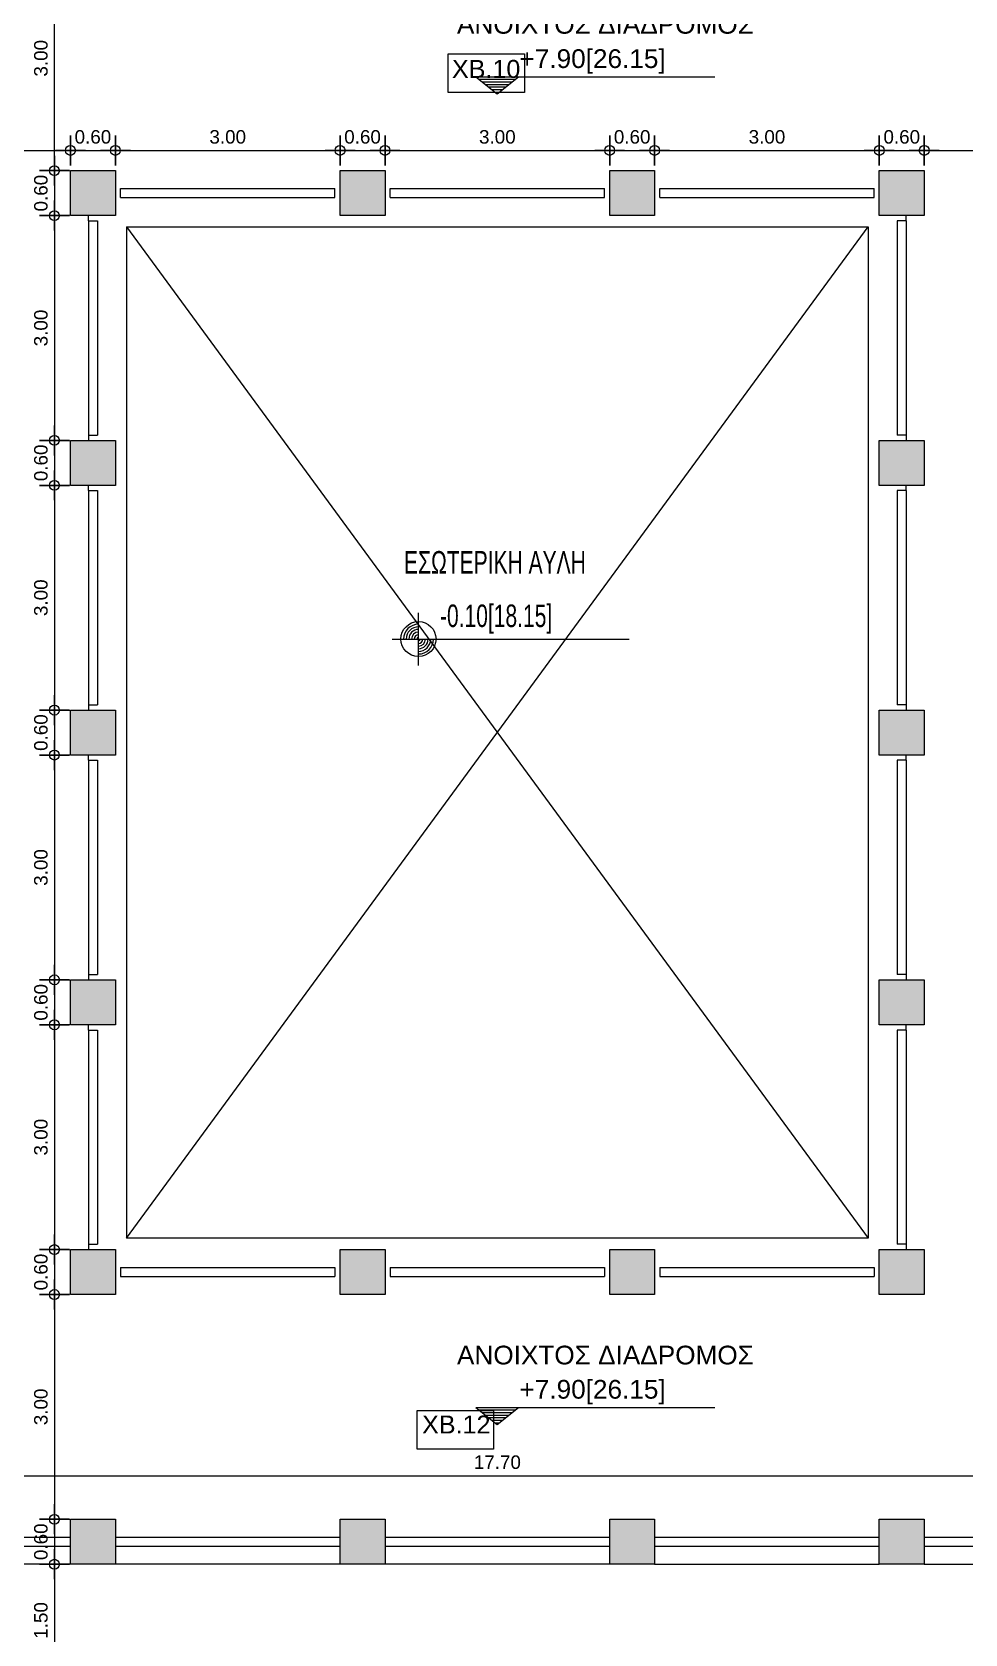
# Model space of a CAD drawing. Header units: metres. Extents: x -11 to 85, y -301 to 135.
# Drawn here: x 25.06 to 37.52, y -58.82 to -37.44 of the extents above; entities that cross this region are included whole.
import ezdxf

# ---------------------------------------------------------------- set-up
doc = ezdxf.new("R2010")
doc.units = ezdxf.units.M
doc.header["$LTSCALE"] = 0.036
doc.header["$PDMODE"] = 2
for name, color, linetype in [('arxitek borofos', 252, 'Continuous'), ('DIMBLK', 252, 'Continuous'), ('electext', 20, 'Continuous')]:
    doc.layers.add(name, color=color, linetype=linetype)
doc.styles.add('comu-c', font='ugcompl.shx', dxfattribs={"width": 0.7})
doc.styles.add('COMU-N', font='arial.ttf')
doc.styles.get("Standard").update_dxf_attribs({"font": 'arial.ttf'})
doc.dimstyles.new('CADWDOT', dxfattribs={"dimscale": 0.1, "dimtxt": 1.8, "dimasz": 0.08, "dimexe": 2, "dimexo": 0, "dimgap": 0.09, "dimtad": 0, "dimrnd": 0.001, "dimzin": 0, "dimdsep": 46, "dimtxsty": 'Standard', "dimblk1": 'ARTDIM', "dimblk2": 'ARTDIM', "dimsah": 1, "dimcen": 0.09, "dimdle": 0.05, "dimse1": 1, "dimse2": 1, "dimadec": 0, "dimazin": 0, "dimtfac": 1, "dimtmove": 0, "dimatfit": 3, "dimldrblk": 'ARTDIM', "dimfxl": 2, "dimtvp": 0.9999, "dimtolj": 1, "dimtzin": 0, "dimarcsym": 0})

# ---------------------------------------------------------------- blocks, each defined once
blk = doc.blocks.new('ARTDIM')
at = {"layer": 'DIMBLK'}
for p, q in [((-24.9975, 0), (24.9975, 0)), ((0, -24.9975), (0, 24.9975))]:
    blk.add_line(p, q, dxfattribs=at)
blk.add_circle((0, 0), 8.25, dxfattribs=at)
blk = doc.blocks.new('*D888')
at = {"layer": 'arxitek borofos', "color": 0, "lineweight": -2}
blk.add_line((22.432, -56.712), (40.116, -56.712), dxfattribs=at)
at = {"layer": 'Defpoints', "color": 0, "transparency": 16777216}
for p in [(22.424, -56.712), (40.124, -56.712), (40.124, -56.712)]:
    blk.add_point(p, dxfattribs=at)
at = {"layer": 'arxitek borofos', "color": 0, "lineweight": -2, "xscale": 0.008, "yscale": 0.008, "zscale": 0.008, "rotation": 180}
blk.add_blockref('ARTDIM', (22.424, -56.712), dxfattribs=at)
at = {"layer": 'arxitek borofos', "color": 0, "lineweight": -2, "xscale": 0.008, "yscale": 0.008, "zscale": 0.008}
blk.add_blockref('ARTDIM', (40.124, -56.712), dxfattribs=at)
at = {"layer": 'arxitek borofos', "color": 0, "insert": (31.274, -56.532), "char_height": 0.18, "attachment_point": 5}
blk.add_mtext('\\A1;17.70', dxfattribs=at)
blk = doc.blocks.new('*D920')
at = {"layer": 'arxitek borofos', "color": 0, "lineweight": -2}
blk.add_line((25.36, -39.285), (25.36, -36.301), dxfattribs=at)
at = {"layer": 'Defpoints', "color": 0, "transparency": 16777216}
for p in [(25.36, -36.293), (25.574, -36.293), (25.574, -39.293)]:
    blk.add_point(p, dxfattribs=at)
at = {"layer": 'arxitek borofos', "color": 0, "lineweight": -2, "xscale": 0.008, "yscale": 0.008, "zscale": 0.008}
for p, rotation in [((25.36, -36.293), 90), ((25.36, -39.293), 270)]:
    blk.add_blockref('ARTDIM', p, dxfattribs=dict(at, rotation=rotation))
at = {"layer": 'arxitek borofos', "color": 0, "insert": (25.18, -37.793), "char_height": 0.18, "attachment_point": 5, "rotation": 90}
blk.add_mtext('\\A1;3.00', dxfattribs=at)
blk = doc.blocks.new('*D921')
at = {"layer": 'arxitek borofos', "color": 0, "lineweight": -2}
blk.add_line((25.36, -39.301), (25.36, -39.885), dxfattribs=at)
at = {"layer": 'Defpoints', "color": 0, "transparency": 16777216}
for p in [(25.574, -39.293), (25.36, -39.893), (25.574, -39.893)]:
    blk.add_point(p, dxfattribs=at)
at = {"layer": 'arxitek borofos', "color": 0, "lineweight": -2, "xscale": 0.008, "yscale": 0.008, "zscale": 0.008}
for p, rotation in [((25.36, -39.293), 90), ((25.36, -39.893), 270)]:
    blk.add_blockref('ARTDIM', p, dxfattribs=dict(at, rotation=rotation))
at = {"layer": 'arxitek borofos', "color": 0, "insert": (25.18, -39.593), "char_height": 0.18, "attachment_point": 5, "rotation": 90}
blk.add_mtext('\\A1;0.60', dxfattribs=at)
blk = doc.blocks.new('*D922')
at = {"layer": 'arxitek borofos', "color": 0, "lineweight": -2}
blk.add_line((25.36, -39.901), (25.36, -42.885), dxfattribs=at)
at = {"layer": 'Defpoints', "color": 0, "transparency": 16777216}
for p in [(25.574, -39.893), (25.36, -42.893), (25.574, -42.893)]:
    blk.add_point(p, dxfattribs=at)
at = {"layer": 'arxitek borofos', "color": 0, "lineweight": -2, "xscale": 0.008, "yscale": 0.008, "zscale": 0.008}
for p, rotation in [((25.36, -39.893), 90), ((25.36, -42.893), 270)]:
    blk.add_blockref('ARTDIM', p, dxfattribs=dict(at, rotation=rotation))
at = {"layer": 'arxitek borofos', "color": 0, "insert": (25.18, -41.393), "char_height": 0.18, "attachment_point": 5, "rotation": 90}
blk.add_mtext('\\A1;3.00', dxfattribs=at)
blk = doc.blocks.new('*D923')
at = {"layer": 'arxitek borofos', "color": 0, "lineweight": -2}
blk.add_line((25.36, -42.901), (25.36, -43.485), dxfattribs=at)
at = {"layer": 'Defpoints', "color": 0, "transparency": 16777216}
for p in [(25.574, -42.893), (25.36, -43.493), (25.574, -43.493)]:
    blk.add_point(p, dxfattribs=at)
at = {"layer": 'arxitek borofos', "color": 0, "lineweight": -2, "xscale": 0.008, "yscale": 0.008, "zscale": 0.008}
for p, rotation in [((25.36, -42.893), 90), ((25.36, -43.493), 270)]:
    blk.add_blockref('ARTDIM', p, dxfattribs=dict(at, rotation=rotation))
at = {"layer": 'arxitek borofos', "color": 0, "insert": (25.18, -43.193), "char_height": 0.18, "attachment_point": 5, "rotation": 90}
blk.add_mtext('\\A1;0.60', dxfattribs=at)
blk = doc.blocks.new('*D924')
at = {"layer": 'arxitek borofos', "color": 0, "lineweight": -2}
blk.add_line((25.36, -43.501), (25.36, -46.485), dxfattribs=at)
at = {"layer": 'Defpoints', "color": 0, "transparency": 16777216}
for p in [(25.574, -43.493), (25.36, -46.493), (25.574, -46.493)]:
    blk.add_point(p, dxfattribs=at)
at = {"layer": 'arxitek borofos', "color": 0, "lineweight": -2, "xscale": 0.008, "yscale": 0.008, "zscale": 0.008}
for p, rotation in [((25.36, -43.493), 90), ((25.36, -46.493), 270)]:
    blk.add_blockref('ARTDIM', p, dxfattribs=dict(at, rotation=rotation))
at = {"layer": 'arxitek borofos', "color": 0, "insert": (25.18, -44.993), "char_height": 0.18, "attachment_point": 5, "rotation": 90}
blk.add_mtext('\\A1;3.00', dxfattribs=at)
blk = doc.blocks.new('*D925')
at = {"layer": 'arxitek borofos', "color": 0, "lineweight": -2}
blk.add_line((25.36, -46.501), (25.36, -47.085), dxfattribs=at)
at = {"layer": 'Defpoints', "color": 0, "transparency": 16777216}
for p in [(25.574, -46.493), (25.36, -47.093), (25.574, -47.093)]:
    blk.add_point(p, dxfattribs=at)
at = {"layer": 'arxitek borofos', "color": 0, "lineweight": -2, "xscale": 0.008, "yscale": 0.008, "zscale": 0.008}
for p, rotation in [((25.36, -46.493), 90), ((25.36, -47.093), 270)]:
    blk.add_blockref('ARTDIM', p, dxfattribs=dict(at, rotation=rotation))
at = {"layer": 'arxitek borofos', "color": 0, "insert": (25.18, -46.793), "char_height": 0.18, "attachment_point": 5, "rotation": 90}
blk.add_mtext('\\A1;0.60', dxfattribs=at)
blk = doc.blocks.new('*D926')
at = {"layer": 'arxitek borofos', "color": 0, "lineweight": -2}
blk.add_line((25.36, -47.101), (25.36, -50.085), dxfattribs=at)
at = {"layer": 'Defpoints', "color": 0, "transparency": 16777216}
for p in [(25.574, -47.093), (25.36, -50.093), (25.574, -50.093)]:
    blk.add_point(p, dxfattribs=at)
at = {"layer": 'arxitek borofos', "color": 0, "lineweight": -2, "xscale": 0.008, "yscale": 0.008, "zscale": 0.008}
for p, rotation in [((25.36, -47.093), 90), ((25.36, -50.093), 270)]:
    blk.add_blockref('ARTDIM', p, dxfattribs=dict(at, rotation=rotation))
at = {"layer": 'arxitek borofos', "color": 0, "insert": (25.18, -48.593), "char_height": 0.18, "attachment_point": 5, "rotation": 90}
blk.add_mtext('\\A1;3.00', dxfattribs=at)
blk = doc.blocks.new('*D927')
at = {"layer": 'arxitek borofos', "color": 0, "lineweight": -2}
blk.add_line((25.36, -50.101), (25.36, -50.685), dxfattribs=at)
at = {"layer": 'Defpoints', "color": 0, "transparency": 16777216}
for p in [(25.574, -50.093), (25.36, -50.693), (25.574, -50.693)]:
    blk.add_point(p, dxfattribs=at)
at = {"layer": 'arxitek borofos', "color": 0, "lineweight": -2, "xscale": 0.008, "yscale": 0.008, "zscale": 0.008}
for p, rotation in [((25.36, -50.093), 90), ((25.36, -50.693), 270)]:
    blk.add_blockref('ARTDIM', p, dxfattribs=dict(at, rotation=rotation))
at = {"layer": 'arxitek borofos', "color": 0, "insert": (25.18, -50.393), "char_height": 0.18, "attachment_point": 5, "rotation": 90}
blk.add_mtext('\\A1;0.60', dxfattribs=at)
blk = doc.blocks.new('*D928')
at = {"layer": 'arxitek borofos', "color": 0, "lineweight": -2}
blk.add_line((25.36, -50.701), (25.36, -53.685), dxfattribs=at)
at = {"layer": 'Defpoints', "color": 0, "transparency": 16777216}
for p in [(25.574, -50.693), (25.36, -53.693), (25.574, -53.693)]:
    blk.add_point(p, dxfattribs=at)
at = {"layer": 'arxitek borofos', "color": 0, "lineweight": -2, "xscale": 0.008, "yscale": 0.008, "zscale": 0.008}
for p, rotation in [((25.36, -50.693), 90), ((25.36, -53.693), 270)]:
    blk.add_blockref('ARTDIM', p, dxfattribs=dict(at, rotation=rotation))
at = {"layer": 'arxitek borofos', "color": 0, "insert": (25.18, -52.193), "char_height": 0.18, "attachment_point": 5, "rotation": 90}
blk.add_mtext('\\A1;3.00', dxfattribs=at)
blk = doc.blocks.new('*D929')
at = {"layer": 'arxitek borofos', "color": 0, "lineweight": -2}
blk.add_line((25.36, -53.701), (25.36, -54.285), dxfattribs=at)
at = {"layer": 'Defpoints', "color": 0, "transparency": 16777216}
for p in [(25.574, -53.693), (25.36, -54.293), (25.574, -54.293)]:
    blk.add_point(p, dxfattribs=at)
at = {"layer": 'arxitek borofos', "color": 0, "lineweight": -2, "xscale": 0.008, "yscale": 0.008, "zscale": 0.008}
for p, rotation in [((25.36, -53.693), 90), ((25.36, -54.293), 270)]:
    blk.add_blockref('ARTDIM', p, dxfattribs=dict(at, rotation=rotation))
at = {"layer": 'arxitek borofos', "color": 0, "insert": (25.18, -53.993), "char_height": 0.18, "attachment_point": 5, "rotation": 90}
blk.add_mtext('\\A1;0.60', dxfattribs=at)
blk = doc.blocks.new('*D930')
at = {"layer": 'arxitek borofos', "color": 0, "lineweight": -2}
blk.add_line((25.36, -54.301), (25.36, -57.285), dxfattribs=at)
at = {"layer": 'Defpoints', "color": 0, "transparency": 16777216}
for p in [(25.574, -54.293), (25.36, -57.293), (25.574, -57.293)]:
    blk.add_point(p, dxfattribs=at)
at = {"layer": 'arxitek borofos', "color": 0, "lineweight": -2, "xscale": 0.008, "yscale": 0.008, "zscale": 0.008}
for p, rotation in [((25.36, -54.293), 90), ((25.36, -57.293), 270)]:
    blk.add_blockref('ARTDIM', p, dxfattribs=dict(at, rotation=rotation))
at = {"layer": 'arxitek borofos', "color": 0, "insert": (25.18, -55.793), "char_height": 0.18, "attachment_point": 5, "rotation": 90}
blk.add_mtext('\\A1;3.00', dxfattribs=at)
blk = doc.blocks.new('*D931')
at = {"layer": 'arxitek borofos', "color": 0, "lineweight": -2}
blk.add_line((25.36, -57.301), (25.36, -57.885), dxfattribs=at)
at = {"layer": 'Defpoints', "color": 0, "transparency": 16777216}
for p in [(25.574, -57.293), (25.36, -57.893), (25.574, -57.893)]:
    blk.add_point(p, dxfattribs=at)
at = {"layer": 'arxitek borofos', "color": 0, "lineweight": -2, "xscale": 0.008, "yscale": 0.008, "zscale": 0.008}
for p, rotation in [((25.36, -57.293), 90), ((25.36, -57.893), 270)]:
    blk.add_blockref('ARTDIM', p, dxfattribs=dict(at, rotation=rotation))
at = {"layer": 'arxitek borofos', "color": 0, "insert": (25.18, -57.593), "char_height": 0.18, "attachment_point": 5, "rotation": 90}
blk.add_mtext('\\A1;0.60', dxfattribs=at)
blk = doc.blocks.new('*D932')
at = {"layer": 'arxitek borofos', "color": 0, "lineweight": -2}
blk.add_line((25.36, -57.901), (25.36, -59.385), dxfattribs=at)
at = {"layer": 'Defpoints', "color": 0, "transparency": 16777216}
for p in [(25.574, -57.893), (25.36, -59.393), (25.574, -59.393)]:
    blk.add_point(p, dxfattribs=at)
at = {"layer": 'arxitek borofos', "color": 0, "lineweight": -2, "xscale": 0.008, "yscale": 0.008, "zscale": 0.008}
for p, rotation in [((25.36, -57.893), 90), ((25.36, -59.393), 270)]:
    blk.add_blockref('ARTDIM', p, dxfattribs=dict(at, rotation=rotation))
at = {"layer": 'arxitek borofos', "color": 0, "insert": (25.18, -58.643), "char_height": 0.18, "attachment_point": 5, "rotation": 90}
blk.add_mtext('\\A1;1.50', dxfattribs=at)
blk = doc.blocks.new('*D933')
at = {"layer": 'arxitek borofos', "color": 0, "lineweight": -2}
blk.add_line((22.482, -39.023), (25.566, -39.023), dxfattribs=at)
at = {"layer": 'Defpoints', "color": 0, "transparency": 16777216}
for p in [(25.574, -39.023), (22.474, -39.669), (25.574, -39.669)]:
    blk.add_point(p, dxfattribs=at)
at = {"layer": 'arxitek borofos', "color": 0, "lineweight": -2, "xscale": 0.008, "yscale": 0.008, "zscale": 0.008, "rotation": 180}
blk.add_blockref('ARTDIM', (22.474, -39.023), dxfattribs=at)
at = {"layer": 'arxitek borofos', "color": 0, "lineweight": -2, "xscale": 0.008, "yscale": 0.008, "zscale": 0.008}
blk.add_blockref('ARTDIM', (25.574, -39.023), dxfattribs=at)
at = {"layer": 'arxitek borofos', "color": 0, "insert": (24.024, -38.843), "char_height": 0.18, "attachment_point": 5}
blk.add_mtext('\\A1;3.10', dxfattribs=at)
blk = doc.blocks.new('*D934')
at = {"layer": 'arxitek borofos', "color": 0, "lineweight": -2}
blk.add_line((25.582, -39.023), (26.166, -39.023), dxfattribs=at)
at = {"layer": 'Defpoints', "color": 0, "transparency": 16777216}
for p in [(26.174, -39.023), (25.574, -39.219), (26.174, -39.219)]:
    blk.add_point(p, dxfattribs=at)
at = {"layer": 'arxitek borofos', "color": 0, "lineweight": -2, "xscale": 0.008, "yscale": 0.008, "zscale": 0.008, "rotation": 180}
blk.add_blockref('ARTDIM', (25.574, -39.023), dxfattribs=at)
at = {"layer": 'arxitek borofos', "color": 0, "lineweight": -2, "xscale": 0.008, "yscale": 0.008, "zscale": 0.008}
blk.add_blockref('ARTDIM', (26.174, -39.023), dxfattribs=at)
at = {"layer": 'arxitek borofos', "color": 0, "insert": (25.874, -38.843), "char_height": 0.18, "attachment_point": 5}
blk.add_mtext('\\A1;0.60', dxfattribs=at)
blk = doc.blocks.new('*D935')
at = {"layer": 'arxitek borofos', "color": 0, "lineweight": -2}
blk.add_line((26.182, -39.023), (29.166, -39.023), dxfattribs=at)
at = {"layer": 'Defpoints', "color": 0, "transparency": 16777216}
for p in [(29.174, -39.023), (26.174, -39.293), (29.174, -39.293)]:
    blk.add_point(p, dxfattribs=at)
at = {"layer": 'arxitek borofos', "color": 0, "lineweight": -2, "xscale": 0.008, "yscale": 0.008, "zscale": 0.008, "rotation": 180}
blk.add_blockref('ARTDIM', (26.174, -39.023), dxfattribs=at)
at = {"layer": 'arxitek borofos', "color": 0, "lineweight": -2, "xscale": 0.008, "yscale": 0.008, "zscale": 0.008}
blk.add_blockref('ARTDIM', (29.174, -39.023), dxfattribs=at)
at = {"layer": 'arxitek borofos', "color": 0, "insert": (27.674, -38.843), "char_height": 0.18, "attachment_point": 5}
blk.add_mtext('\\A1;3.00', dxfattribs=at)
blk = doc.blocks.new('*D936')
at = {"layer": 'arxitek borofos', "color": 0, "lineweight": -2}
blk.add_line((29.182, -39.023), (29.766, -39.023), dxfattribs=at)
at = {"layer": 'Defpoints', "color": 0, "transparency": 16777216}
for p in [(29.774, -39.023), (29.174, -39.293), (29.774, -39.293)]:
    blk.add_point(p, dxfattribs=at)
at = {"layer": 'arxitek borofos', "color": 0, "lineweight": -2, "xscale": 0.008, "yscale": 0.008, "zscale": 0.008, "rotation": 180}
blk.add_blockref('ARTDIM', (29.174, -39.023), dxfattribs=at)
at = {"layer": 'arxitek borofos', "color": 0, "lineweight": -2, "xscale": 0.008, "yscale": 0.008, "zscale": 0.008}
blk.add_blockref('ARTDIM', (29.774, -39.023), dxfattribs=at)
at = {"layer": 'arxitek borofos', "color": 0, "insert": (29.474, -38.843), "char_height": 0.18, "attachment_point": 5}
blk.add_mtext('\\A1;0.60', dxfattribs=at)
blk = doc.blocks.new('*D937')
at = {"layer": 'arxitek borofos', "color": 0, "lineweight": -2}
blk.add_line((29.782, -39.023), (32.766, -39.023), dxfattribs=at)
at = {"layer": 'Defpoints', "color": 0, "transparency": 16777216}
for p in [(32.774, -39.023), (29.774, -39.293), (32.774, -39.293)]:
    blk.add_point(p, dxfattribs=at)
at = {"layer": 'arxitek borofos', "color": 0, "lineweight": -2, "xscale": 0.008, "yscale": 0.008, "zscale": 0.008, "rotation": 180}
blk.add_blockref('ARTDIM', (29.774, -39.023), dxfattribs=at)
at = {"layer": 'arxitek borofos', "color": 0, "lineweight": -2, "xscale": 0.008, "yscale": 0.008, "zscale": 0.008}
blk.add_blockref('ARTDIM', (32.774, -39.023), dxfattribs=at)
at = {"layer": 'arxitek borofos', "color": 0, "insert": (31.274, -38.843), "char_height": 0.18, "attachment_point": 5}
blk.add_mtext('\\A1;3.00', dxfattribs=at)
blk = doc.blocks.new('*D938')
at = {"layer": 'arxitek borofos', "color": 0, "lineweight": -2}
blk.add_line((32.782, -39.023), (33.366, -39.023), dxfattribs=at)
at = {"layer": 'Defpoints', "color": 0, "transparency": 16777216}
for p in [(33.374, -39.023), (32.774, -39.293), (33.374, -39.293)]:
    blk.add_point(p, dxfattribs=at)
at = {"layer": 'arxitek borofos', "color": 0, "lineweight": -2, "xscale": 0.008, "yscale": 0.008, "zscale": 0.008, "rotation": 180}
blk.add_blockref('ARTDIM', (32.774, -39.023), dxfattribs=at)
at = {"layer": 'arxitek borofos', "color": 0, "lineweight": -2, "xscale": 0.008, "yscale": 0.008, "zscale": 0.008}
blk.add_blockref('ARTDIM', (33.374, -39.023), dxfattribs=at)
at = {"layer": 'arxitek borofos', "color": 0, "insert": (33.074, -38.843), "char_height": 0.18, "attachment_point": 5}
blk.add_mtext('\\A1;0.60', dxfattribs=at)
blk = doc.blocks.new('*D939')
at = {"layer": 'arxitek borofos', "color": 0, "lineweight": -2}
blk.add_line((33.382, -39.023), (36.366, -39.023), dxfattribs=at)
at = {"layer": 'Defpoints', "color": 0, "transparency": 16777216}
for p in [(36.374, -39.023), (33.374, -39.293), (36.374, -39.293)]:
    blk.add_point(p, dxfattribs=at)
at = {"layer": 'arxitek borofos', "color": 0, "lineweight": -2, "xscale": 0.008, "yscale": 0.008, "zscale": 0.008, "rotation": 180}
blk.add_blockref('ARTDIM', (33.374, -39.023), dxfattribs=at)
at = {"layer": 'arxitek borofos', "color": 0, "lineweight": -2, "xscale": 0.008, "yscale": 0.008, "zscale": 0.008}
blk.add_blockref('ARTDIM', (36.374, -39.023), dxfattribs=at)
at = {"layer": 'arxitek borofos', "color": 0, "insert": (34.874, -38.843), "char_height": 0.18, "attachment_point": 5}
blk.add_mtext('\\A1;3.00', dxfattribs=at)
blk = doc.blocks.new('*D940')
at = {"layer": 'arxitek borofos', "color": 0, "lineweight": -2}
blk.add_line((36.382, -39.023), (36.966, -39.023), dxfattribs=at)
at = {"layer": 'Defpoints', "color": 0, "transparency": 16777216}
for p in [(36.974, -39.023), (36.374, -39.293), (36.974, -39.293)]:
    blk.add_point(p, dxfattribs=at)
at = {"layer": 'arxitek borofos', "color": 0, "lineweight": -2, "xscale": 0.008, "yscale": 0.008, "zscale": 0.008, "rotation": 180}
blk.add_blockref('ARTDIM', (36.374, -39.023), dxfattribs=at)
at = {"layer": 'arxitek borofos', "color": 0, "lineweight": -2, "xscale": 0.008, "yscale": 0.008, "zscale": 0.008}
blk.add_blockref('ARTDIM', (36.974, -39.023), dxfattribs=at)
at = {"layer": 'arxitek borofos', "color": 0, "insert": (36.674, -38.843), "char_height": 0.18, "attachment_point": 5}
blk.add_mtext('\\A1;0.60', dxfattribs=at)
blk = doc.blocks.new('*D941')
at = {"layer": 'arxitek borofos', "color": 0, "lineweight": -2}
blk.add_line((36.982, -39.023), (40.066, -39.023), dxfattribs=at)
at = {"layer": 'Defpoints', "color": 0, "transparency": 16777216}
for p in [(40.074, -39.023), (36.974, -39.293), (40.074, -39.293)]:
    blk.add_point(p, dxfattribs=at)
at = {"layer": 'arxitek borofos', "color": 0, "lineweight": -2, "xscale": 0.008, "yscale": 0.008, "zscale": 0.008, "rotation": 180}
blk.add_blockref('ARTDIM', (36.974, -39.023), dxfattribs=at)
at = {"layer": 'arxitek borofos', "color": 0, "lineweight": -2, "xscale": 0.008, "yscale": 0.008, "zscale": 0.008}
blk.add_blockref('ARTDIM', (40.074, -39.023), dxfattribs=at)
at = {"layer": 'arxitek borofos', "color": 0, "insert": (38.524, -38.843), "char_height": 0.18, "attachment_point": 5}
blk.add_mtext('\\A1;3.10', dxfattribs=at)

msp = doc.modelspace()

# ---------------------------------------------------------------- hatches: boundary and pattern name
at = {"layer": 'arxitek borofos'}
for points in [[(26.174, -39.293), (25.574, -39.293), (25.574, -39.893), (26.174, -39.893)], [(29.774, -39.293), (29.174, -39.293), (29.174, -39.893), (29.774, -39.893)], [(33.374, -39.893), (33.374, -39.293), (32.774, -39.293), (32.774, -39.893)], [(36.974, -39.293), (36.374, -39.293), (36.374, -39.893), (36.974, -39.893)], [(25.574, -42.893), (25.574, -43.493), (26.174, -43.493), (26.174, -42.893)], [(36.374, -43.493), (36.974, -43.493), (36.974, -42.893), (36.374, -42.893)], [(26.174, -46.493), (25.574, -46.493), (25.574, -47.093), (26.174, -47.093)], [(36.974, -46.493), (36.374, -46.493), (36.374, -47.093), (36.974, -47.093)], [(25.574, -50.693), (26.174, -50.693), (26.174, -50.093), (25.574, -50.093)], [(36.374, -50.093), (36.374, -50.693), (36.974, -50.693), (36.974, -50.093)], [(26.174, -53.693), (25.574, -53.693), (25.574, -54.293), (26.174, -54.293)], [(29.774, -53.693), (29.174, -53.693), (29.174, -54.293), (29.774, -54.293)], [(32.774, -53.693), (32.774, -54.293), (33.374, -54.293), (33.374, -53.693)], [(36.974, -53.693), (36.374, -53.693), (36.374, -54.293), (36.974, -54.293)], [(25.574, -57.293), (25.574, -57.893), (26.174, -57.893), (26.174, -57.293)], [(29.774, -57.293), (29.174, -57.293), (29.174, -57.893), (29.774, -57.893)], [(33.374, -57.293), (32.774, -57.293), (32.774, -57.893), (33.374, -57.893)], [(36.974, -57.893), (36.974, -57.293), (36.374, -57.293), (36.374, -57.893)]]:
    msp.add_hatch(color=256, dxfattribs=at).paths.add_polyline_path(points)

# ---------------------------------------------------------------- linework, layer by layer
for p, q in [((30.985, -38.039), (31.27, -38.267)), ((30.985, -38.039), (34.177, -38.039)), ((31.27, -38.267), (31.555, -38.039)), ((31.027, -38.073), (31.512, -38.073)), ((31.07, -38.107), (31.469, -38.107)), ((31.113, -38.141), (31.426, -38.141)), ((31.156, -38.176), (31.384, -38.176)), ((31.198, -38.21), (31.341, -38.21)), ((31.241, -38.244), (31.298, -38.244)), ((25.574, -39.893), (25.574, -39.293)), ((25.574, -39.293), (26.174, -39.293)), ((26.174, -39.293), (26.174, -39.893)), ((29.174, -39.293), (29.774, -39.293)), ((29.174, -39.893), (29.174, -39.293)), ((29.774, -39.293), (29.774, -39.893)), ((32.774, -39.893), (32.774, -39.293)), ((32.774, -39.293), (33.374, -39.293)), ((33.374, -39.293), (33.374, -39.893)), ((36.374, -39.293), (36.974, -39.293)), ((36.374, -39.893), (36.374, -39.293)), ((36.974, -39.293), (36.974, -39.893)), ((26.244, -39.533), (29.104, -39.533)), ((26.244, -39.653), (26.244, -39.533)), ((29.104, -39.653), (29.104, -39.533)), ((29.844, -39.533), (32.704, -39.533)), ((29.844, -39.653), (29.844, -39.533)), ((32.704, -39.653), (32.704, -39.533)), ((33.444, -39.533), (36.304, -39.533)), ((33.444, -39.653), (33.444, -39.533)), ((36.304, -39.653), (36.304, -39.533)), ((26.244, -39.653), (29.104, -39.653)), ((29.844, -39.653), (32.704, -39.653)), ((33.444, -39.653), (36.304, -39.653)), ((26.174, -39.893), (25.574, -39.893)), ((25.814, -39.963), (25.814, -39.893)), ((25.814, -39.963), (25.814, -42.823)), ((25.814, -39.963), (25.934, -39.963)), ((25.934, -39.963), (25.934, -42.823)), ((29.774, -39.893), (29.174, -39.893)), ((33.374, -39.893), (32.774, -39.893)), ((36.974, -39.893), (36.374, -39.893)), ((36.614, -39.963), (36.614, -42.823)), ((36.734, -39.963), (36.614, -39.963)), ((36.734, -39.963), (36.734, -39.893)), ((36.734, -39.963), (36.734, -42.823)), ((26.324, -40.043), (26.324, -53.543)), ((26.324, -40.043), (36.224, -40.043)), ((26.324, -40.043), (36.224, -53.543)), ((26.324, -53.543), (36.224, -40.043)), ((36.224, -40.043), (36.224, -53.543)), ((25.574, -42.893), (26.174, -42.893)), ((25.574, -43.493), (25.574, -42.893)), ((25.814, -42.823), (25.934, -42.823)), ((25.814, -42.823), (25.814, -42.893)), ((26.174, -42.893), (26.174, -43.493)), ((36.374, -43.493), (36.374, -42.893)), ((36.374, -42.893), (36.974, -42.893)), ((36.734, -42.823), (36.614, -42.823)), ((36.734, -42.823), (36.734, -42.893)), ((36.974, -42.893), (36.974, -43.493)), ((26.174, -43.493), (25.574, -43.493)), ((25.814, -43.563), (25.814, -43.493)), ((25.814, -43.563), (25.814, -46.423)), ((25.814, -43.563), (25.934, -43.563)), ((25.934, -43.563), (25.934, -46.423)), ((36.974, -43.493), (36.374, -43.493)), ((36.614, -43.563), (36.614, -46.423)), ((36.734, -43.563), (36.614, -43.563)), ((36.734, -43.563), (36.734, -43.493)), ((36.734, -43.563), (36.734, -46.423)), ((30.221, -45.896), (30.221, -45.193)), ((29.87, -45.545), (33.034, -45.545)), ((25.574, -47.093), (25.574, -46.493)), ((25.574, -46.493), (26.174, -46.493)), ((25.814, -46.423), (25.934, -46.423)), ((25.814, -46.423), (25.814, -46.493)), ((26.174, -46.493), (26.174, -47.093)), ((36.374, -46.493), (36.974, -46.493)), ((36.374, -47.093), (36.374, -46.493)), ((36.734, -46.423), (36.614, -46.423)), ((36.734, -46.423), (36.734, -46.493)), ((36.974, -46.493), (36.974, -47.093)), ((26.174, -47.093), (25.574, -47.093)), ((25.814, -47.163), (25.814, -47.093)), ((25.814, -47.163), (25.814, -50.023)), ((25.814, -47.163), (25.934, -47.163)), ((25.934, -47.163), (25.934, -50.023)), ((36.974, -47.093), (36.374, -47.093)), ((36.614, -47.163), (36.614, -50.023)), ((36.734, -47.163), (36.614, -47.163)), ((36.734, -47.163), (36.734, -47.093)), ((36.734, -47.163), (36.734, -50.023)), ((25.814, -50.023), (25.934, -50.023)), ((25.814, -50.023), (25.814, -50.093)), ((36.734, -50.023), (36.614, -50.023)), ((36.734, -50.023), (36.734, -50.093)), ((25.574, -50.093), (26.174, -50.093)), ((25.574, -50.693), (25.574, -50.093)), ((26.174, -50.093), (26.174, -50.693)), ((36.374, -50.693), (36.374, -50.093)), ((36.374, -50.093), (36.974, -50.093)), ((36.974, -50.093), (36.974, -50.693)), ((26.174, -50.693), (25.574, -50.693)), ((25.814, -50.763), (25.814, -50.693)), ((25.814, -50.763), (25.814, -53.623)), ((25.814, -50.763), (25.934, -50.763)), ((25.934, -50.763), (25.934, -53.623)), ((36.974, -50.693), (36.374, -50.693)), ((36.614, -50.763), (36.614, -53.623)), ((36.734, -50.763), (36.614, -50.763)), ((36.734, -50.763), (36.734, -50.693)), ((36.734, -50.763), (36.734, -53.623)), ((25.814, -53.623), (25.934, -53.623)), ((25.814, -53.623), (25.814, -53.693)), ((36.224, -53.543), (26.324, -53.543)), ((36.734, -53.623), (36.614, -53.623)), ((36.734, -53.623), (36.734, -53.693)), ((25.574, -54.293), (25.574, -53.693)), ((25.574, -53.693), (26.174, -53.693)), ((26.174, -53.693), (26.174, -54.293)), ((29.174, -54.293), (29.174, -53.693)), ((29.174, -53.693), (29.774, -53.693)), ((29.774, -53.693), (29.774, -54.293)), ((32.774, -53.693), (33.374, -53.693)), ((32.774, -54.293), (32.774, -53.693)), ((33.374, -53.693), (33.374, -54.293)), ((36.374, -54.293), (36.374, -53.693)), ((36.374, -53.693), (36.974, -53.693)), ((36.974, -53.693), (36.974, -54.293)), ((26.244, -53.933), (29.104, -53.933)), ((26.244, -53.933), (26.244, -54.053)), ((26.244, -54.053), (29.104, -54.053)), ((29.104, -53.933), (29.104, -54.053)), ((29.844, -53.933), (32.704, -53.933)), ((29.844, -53.933), (29.844, -54.053)), ((29.844, -54.053), (32.704, -54.053)), ((32.704, -53.933), (32.704, -54.053)), ((33.444, -53.933), (36.304, -53.933)), ((33.444, -53.933), (33.444, -54.053)), ((33.444, -54.053), (36.304, -54.053)), ((36.304, -53.933), (36.304, -54.053)), ((26.174, -54.293), (25.574, -54.293)), ((29.774, -54.293), (29.174, -54.293)), ((33.374, -54.293), (32.774, -54.293)), ((36.974, -54.293), (36.374, -54.293)), ((30.985, -55.8), (31.27, -56.028)), ((30.985, -55.8), (34.177, -55.8)), ((31.27, -56.028), (31.555, -55.8)), ((31.027, -55.834), (31.512, -55.834)), ((31.07, -55.868), (31.469, -55.868)), ((31.113, -55.902), (31.426, -55.902)), ((31.156, -55.936), (31.384, -55.936)), ((31.198, -55.971), (31.341, -55.971)), ((31.241, -56.005), (31.298, -56.005)), ((25.574, -57.293), (26.174, -57.293)), ((25.574, -57.893), (25.574, -57.293)), ((26.174, -57.293), (26.174, -57.893)), ((29.174, -57.293), (29.774, -57.293)), ((29.174, -57.893), (29.174, -57.293)), ((29.774, -57.293), (29.774, -57.893)), ((32.774, -57.893), (32.774, -57.293)), ((32.774, -57.293), (33.374, -57.293)), ((33.374, -57.293), (33.374, -57.893)), ((36.374, -57.293), (36.974, -57.293)), ((36.374, -57.893), (36.374, -57.293)), ((36.974, -57.293), (36.974, -57.893)), ((22.424, -57.533), (25.574, -57.533)), ((22.424, -57.653), (25.574, -57.653)), ((26.174, -57.533), (29.174, -57.533)), ((26.174, -57.653), (29.174, -57.653)), ((29.774, -57.533), (32.774, -57.533)), ((29.774, -57.653), (32.774, -57.653)), ((33.374, -57.533), (36.374, -57.533)), ((33.374, -57.653), (36.374, -57.653)), ((36.974, -57.533), (40.124, -57.533)), ((36.974, -57.653), (40.124, -57.653)), ((25.574, -57.893), (22.424, -57.893)), ((26.174, -57.893), (25.574, -57.893)), ((29.174, -57.893), (26.174, -57.893)), ((29.774, -57.893), (29.174, -57.893)), ((32.774, -57.893), (29.774, -57.893)), ((33.374, -57.893), (32.774, -57.893)), ((33.374, -57.893), (36.374, -57.893)), ((36.974, -57.893), (36.374, -57.893)), ((36.974, -57.893), (40.124, -57.893))]:
    msp.add_line(p, q, dxfattribs=at)
msp.add_circle((30.221, -45.545), 0.234, dxfattribs=at)
for radius, start, end in [(0.199, 90, 180), (0.164, 90, 180), (0.129, 90, 180), (0.0937, 90, 180), (0.0585, 90, 180), (0.0234, 90, 180), (0.0937, 270, 0), (0.129, 270, 0), (0.164, 270, 0), (0.199, 270, 0), (0.0585, 270, 0), (0.0234, 270, 0)]:
    msp.add_arc((30.221, -45.545), radius, start, end, dxfattribs=at)
at = {"layer": 'electext'}
for points in [[(30.619, -37.734), (31.637, -37.734), (31.637, -38.252), (30.619, -38.252)], [(30.202, -55.839), (31.221, -55.839), (31.221, -56.357), (30.202, -56.357)]]:
    msp.add_lwpolyline(points, close=True, dxfattribs=at)

# ---------------------------------------------------------------- texts
at = {"layer": 'arxitek borofos', "style": 'COMU-N'}
for p in [(30.735, -37.465), (30.735, -55.226)]:
    msp.add_text('ΑΝΟΙΧΤΟΣ ΔΙΑΔΡΟΜΟΣ', height=0.25, dxfattribs=at).set_placement(p)
at = {"layer": 'arxitek borofos', "style": 'comu-c', "width": 0.7}
msp.add_text('ΕΣΩΤΕΡΙΚΗ ΑΥΛΗ', height=0.3, dxfattribs=at).set_placement((30.028, -44.67, -3))
at = {"layer": 'arxitek borofos', "style": 'COMU-N'}
for p in [(31.57, -37.923), (31.57, -55.683)]:
    msp.add_attdef('+7.90[26.15]', p, '±0.00', height=0.25, dxfattribs=at)
at = {"layer": 'arxitek borofos', "style": 'comu-c', "width": 0.7}
msp.add_attdef('-0.10[18.15]', (30.508, -45.384), '±0.00', height=0.3, dxfattribs=at)
at = {"layer": 'electext', "style": 'COMU-N'}
for s, p in [('XB.10', (30.668, -38.055)), ('XB.12', (30.269, -56.148))]:
    msp.add_text(s, height=0.24, dxfattribs=at).set_placement(p)

# ---------------------------------------------------------------- dimensions: what is measured, and where the dimension line sits
at = {"layer": 'arxitek borofos'}
for base, p1, p2, picture, middle in [((25.36, -36.293), (25.574, -39.293), (25.574, -36.293), '*D920', (25.18, -37.793)), ((25.36, -42.893), (25.574, -39.893), (25.574, -42.893), '*D922', (25.18, -41.393)), ((25.36, -46.493), (25.574, -43.493), (25.574, -46.493), '*D924', (25.18, -44.993)), ((25.36, -50.093), (25.574, -47.093), (25.574, -50.093), '*D926', (25.18, -48.593)), ((25.36, -53.693), (25.574, -50.693), (25.574, -53.693), '*D928', (25.18, -52.193)), ((25.36, -57.293), (25.574, -54.293), (25.574, -57.293), '*D930', (25.18, -55.793)), ((25.36, -59.393), (25.574, -57.893), (25.574, -59.393), '*D932', (25.18, -58.643))]:
    dim = msp.add_linear_dim(base=base, p1=p1, p2=p2, angle=90, dimstyle='CADWDOT', dxfattribs=at)
    dim.commit()
    dim.dimension.update_dxf_attribs({"geometry": picture, "text_midpoint": middle})
for base, p1, p2, picture, middle in [((25.574, -39.023), (22.474, -39.669), (25.574, -39.669), '*D933', (24.024, -38.843)), ((29.174, -39.023), (26.174, -39.293), (29.174, -39.293), '*D935', (27.674, -38.843)), ((32.774, -39.023), (29.774, -39.293), (32.774, -39.293), '*D937', (31.274, -38.843)), ((36.374, -39.023), (33.374, -39.293), (36.374, -39.293), '*D939', (34.874, -38.843)), ((40.074, -39.023), (36.974, -39.293), (40.074, -39.293), '*D941', (38.524, -38.843)), ((40.124, -56.712), (22.424, -56.712), (40.124, -56.712), '*D888', (31.274, -56.532))]:
    dim = msp.add_linear_dim(base=base, p1=p1, p2=p2, dimstyle='CADWDOT', dxfattribs=at)
    dim.commit()
    dim.dimension.update_dxf_attribs({"geometry": picture, "text_midpoint": middle})
for base, p1, p2, picture, middle in [((26.174, -39.023), (25.574, -39.219), (26.174, -39.219), '*D934', (25.874, -39.023)), ((29.774, -39.023), (29.174, -39.293), (29.774, -39.293), '*D936', (29.474, -39.023)), ((33.374, -39.023), (32.774, -39.293), (33.374, -39.293), '*D938', (33.074, -39.023)), ((36.974, -39.023), (36.374, -39.293), (36.974, -39.293), '*D940', (36.674, -39.023))]:
    dim = msp.add_linear_dim(base=base, p1=p1, p2=p2, dimstyle='CADWDOT', dxfattribs=at)
    dim.commit()
    dim.dimension.update_dxf_attribs({"geometry": picture, "text_midpoint": middle, "dimtype": 160})
for base, p1, p2, picture, middle in [((25.36, -39.893), (25.574, -39.293), (25.574, -39.893), '*D921', (25.36, -39.593)), ((25.36, -43.493), (25.574, -42.893), (25.574, -43.493), '*D923', (25.36, -43.193)), ((25.36, -47.093), (25.574, -46.493), (25.574, -47.093), '*D925', (25.36, -46.793)), ((25.36, -50.693), (25.574, -50.093), (25.574, -50.693), '*D927', (25.36, -50.393)), ((25.36, -54.293), (25.574, -53.693), (25.574, -54.293), '*D929', (25.36, -53.993)), ((25.36, -57.893), (25.574, -57.293), (25.574, -57.893), '*D931', (25.36, -57.593))]:
    dim = msp.add_linear_dim(base=base, p1=p1, p2=p2, angle=90, dimstyle='CADWDOT', dxfattribs=at)
    dim.commit()
    dim.dimension.update_dxf_attribs({"geometry": picture, "text_midpoint": middle, "dimtype": 160})

doc.saveas('drawing.dxf')
